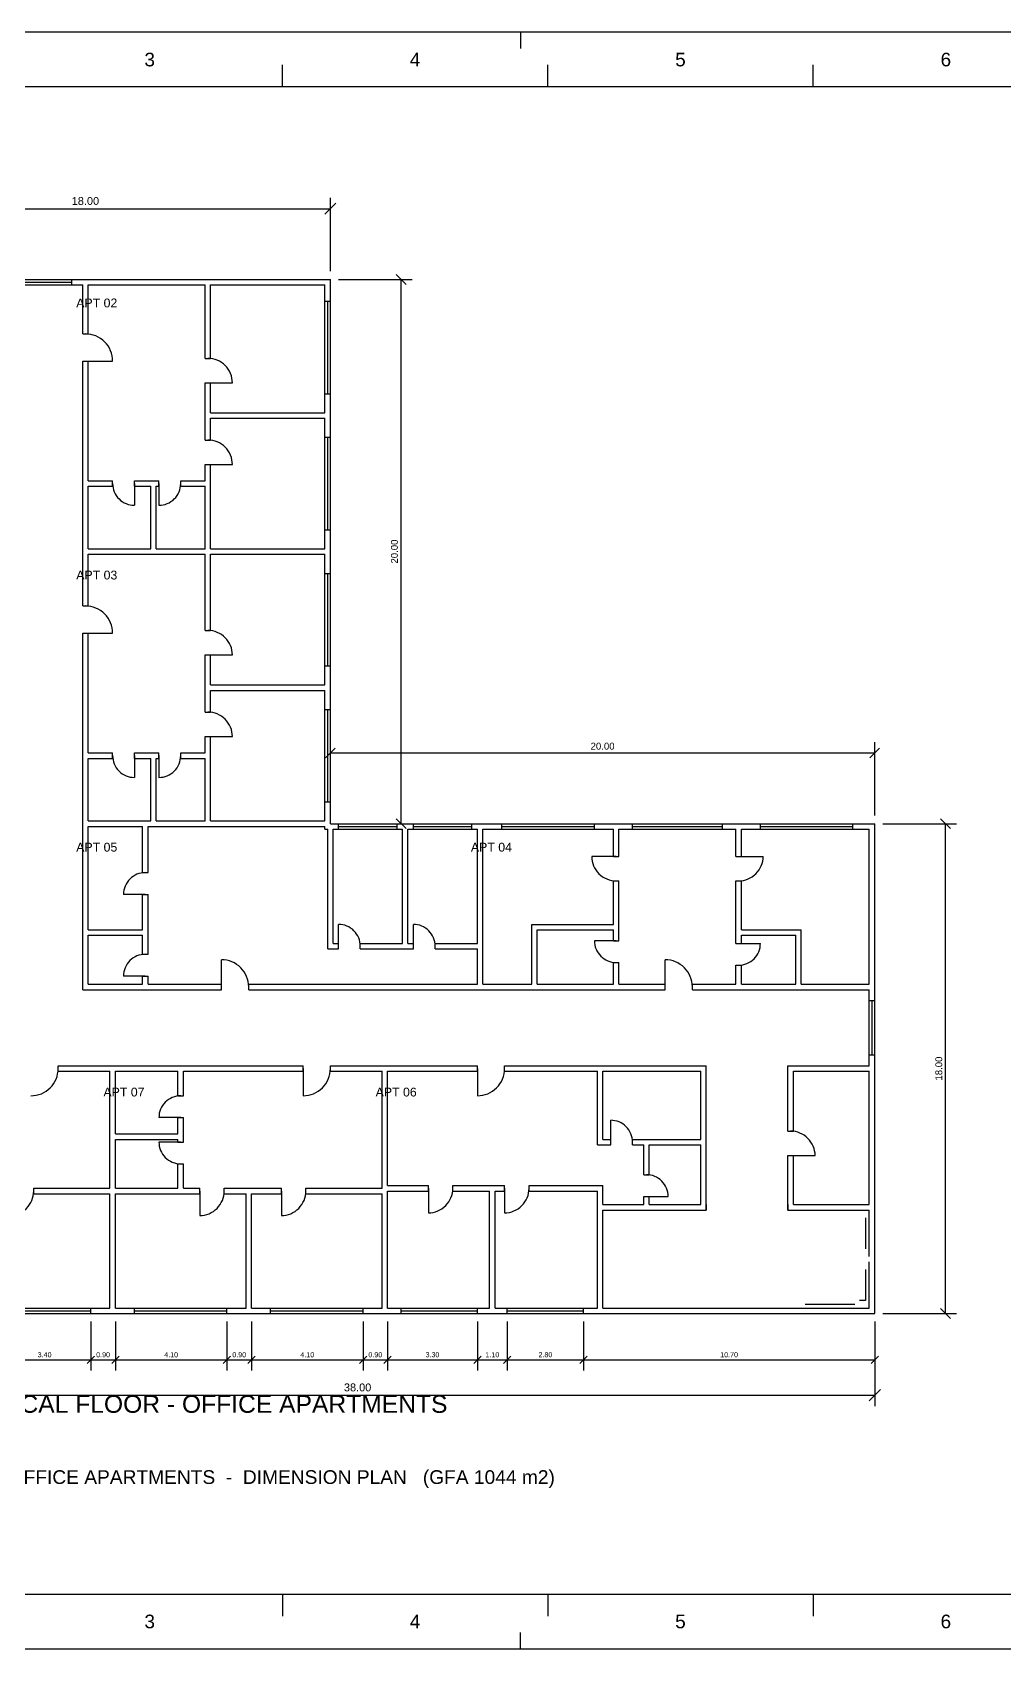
# Model space of a CAD drawing. Header units: metres. Extents: x 0 to 3661, y -5 to 371.
# Drawn here: x 2884.1 to 2919.8, y 0 to 59.4 of the extents above; entities that cross this region are included whole.
import ezdxf
from ezdxf.enums import TextEntityAlignment as Align

# ---------------------------------------------------------------- set-up
doc = ezdxf.new("R2010")
doc.units = ezdxf.units.M
doc.header["$MEASUREMENT"] = 0
doc.layers.get('0').update_dxf_attribs({"color": 8})
for name, color, linetype in [('A-DIM', 1, 'Continuous'), ('A-DOOR', 4, 'Continuous'), ('A-TEXT', 7, 'Continuous'), ('A-UNIT-TAG', 7, 'Continuous'), ('A-WALL', 7, 'Continuous'), ('A-WINDOW', 4, 'Continuous'), ('A3_FRAME', 7, 'Continuous'), ('A3_SHEET', 7, 'Continuous'), ('STAIR', 8, 'Continuous'), ('TB_LABELS', 7, 'Continuous'), ('TB_LINES_THIN', 7, 'Continuous'), ('TITLE', 1, 'Continuous')]:
    doc.layers.add(name, color=color, linetype=linetype)
doc.styles.get("Standard").update_dxf_attribs({"font": 'arial.ttf'})

msp = doc.modelspace()

# ---------------------------------------------------------------- linework, layer by layer
for p, q in [((2908.823, 16.318), (2908.823, 16.118)), ((2911.823, 16.318), (2911.823, 16.118))]:
    msp.add_line(p, q)
at = {"layer": 'A-DIM'}
for p, q in [((2877.014, 52.918), (2895.014, 52.918)), ((2894.808, 52.712), (2895.22, 53.124)), ((2895.014, 50.618), (2895.014, 53.318)), ((2897.794, 50.138), (2897.434, 50.498)), ((2895.314, 50.318), (2898.014, 50.318)), ((2897.614, 30.318), (2897.614, 50.318)), ((2895.014, 30.618), (2895.014, 33.318)), ((2915.014, 30.618), (2915.014, 33.318)), ((2894.834, 32.738), (2895.194, 33.098)), ((2895.014, 32.918), (2915.014, 32.918)), ((2914.834, 32.738), (2915.194, 33.098)), ((2895.314, 30.318), (2898.014, 30.318)), ((2897.794, 30.138), (2897.434, 30.498)), ((2915.314, 30.318), (2918.014, 30.318)), ((2917.794, 30.138), (2917.434, 30.498)), ((2917.614, 12.318), (2917.614, 30.318)), ((2917.794, 12.138), (2917.434, 12.498)), ((2886.214, 12.018), (2886.214, 10.218)), ((2886.214, 12.018), (2886.214, 10.218)), ((2887.114, 12.018), (2887.114, 10.218)), ((2887.114, 12.018), (2887.114, 10.218)), ((2891.214, 12.018), (2891.214, 10.218)), ((2891.214, 12.018), (2891.214, 10.218)), ((2892.114, 12.018), (2892.114, 10.218)), ((2892.114, 12.018), (2892.114, 10.218)), ((2896.214, 12.018), (2896.214, 10.218)), ((2896.214, 12.018), (2896.214, 10.218)), ((2897.114, 12.018), (2897.114, 10.218)), ((2897.114, 12.018), (2897.114, 10.218)), ((2900.414, 12.018), (2900.414, 10.218)), ((2900.414, 12.018), (2900.414, 10.218)), ((2901.514, 12.018), (2901.514, 10.218)), ((2901.514, 12.018), (2901.514, 10.218)), ((2904.314, 12.018), (2904.314, 10.218)), ((2904.314, 12.018), (2904.314, 10.218)), ((2915.014, 12.018), (2915.014, 8.918)), ((2915.014, 12.018), (2915.014, 10.218)), ((2915.314, 12.318), (2918.014, 12.318)), ((2886.08, 10.484), (2886.348, 10.752)), ((2886.08, 10.484), (2886.348, 10.752)), ((2886.98, 10.484), (2887.248, 10.752)), ((2886.98, 10.484), (2887.248, 10.752)), ((2891.08, 10.484), (2891.348, 10.752)), ((2891.08, 10.484), (2891.348, 10.752)), ((2891.98, 10.484), (2892.248, 10.752)), ((2891.98, 10.484), (2892.248, 10.752)), ((2896.08, 10.484), (2896.348, 10.752)), ((2896.08, 10.484), (2896.348, 10.752)), ((2896.98, 10.484), (2897.248, 10.752)), ((2896.98, 10.484), (2897.248, 10.752)), ((2900.28, 10.484), (2900.548, 10.752)), ((2900.28, 10.484), (2900.548, 10.752)), ((2901.38, 10.484), (2901.648, 10.752)), ((2901.38, 10.484), (2901.648, 10.752)), ((2904.18, 10.484), (2904.448, 10.752)), ((2904.18, 10.484), (2904.448, 10.752)), ((2914.88, 10.484), (2915.148, 10.752)), ((2882.814, 10.618), (2886.214, 10.618)), ((2886.214, 10.618), (2887.114, 10.618)), ((2887.114, 10.618), (2891.214, 10.618)), ((2891.214, 10.618), (2892.114, 10.618)), ((2892.114, 10.618), (2896.214, 10.618)), ((2896.214, 10.618), (2897.114, 10.618)), ((2897.114, 10.618), (2900.414, 10.618)), ((2900.414, 10.618), (2901.514, 10.618)), ((2901.514, 10.618), (2904.314, 10.618)), ((2904.314, 10.618), (2915.014, 10.618)), ((2914.808, 9.112), (2915.22, 9.524)), ((2877.014, 9.318), (2915.014, 9.318))]:
    msp.add_line(p, q, dxfattribs=at)
at = {"layer": 'A-DOOR'}
for p, q in [((2886.014, 47.318), (2887.014, 47.318)), ((2890.514, 46.518), (2891.414, 46.518)), ((2890.514, 43.518), (2891.414, 43.518)), ((2887.814, 42.818), (2887.814, 42.018)), ((2888.714, 42.818), (2888.714, 42.018)), ((2886.014, 37.318), (2887.014, 37.318)), ((2890.514, 36.518), (2891.414, 36.518)), ((2890.514, 33.518), (2891.414, 33.518)), ((2887.814, 32.818), (2887.814, 32.018)), ((2888.714, 32.818), (2888.714, 32.018)), ((2905.514, 29.118), (2904.614, 29.118)), ((2910.014, 29.118), (2910.914, 29.118)), ((2888.214, 27.718), (2887.414, 27.718)), ((2895.314, 25.818), (2895.314, 26.618)), ((2898.064, 25.818), (2898.064, 26.618)), ((2905.514, 26.018), (2904.714, 26.018)), ((2910.014, 25.918), (2910.814, 25.918)), ((2891.014, 24.318), (2891.014, 25.318)), ((2907.314, 24.318), (2907.314, 25.318)), ((2888.214, 24.718), (2887.414, 24.718)), ((2894.014, 21.318), (2894.014, 20.318)), ((2900.414, 21.318), (2900.414, 20.318)), ((2889.514, 19.518), (2888.714, 19.518)), ((2905.314, 18.618), (2905.314, 19.418)), ((2889.514, 18.618), (2888.714, 18.618)), ((2911.923, 18.118), (2912.823, 18.118)), ((2890.214, 16.818), (2890.214, 15.918)), ((2893.214, 16.818), (2893.214, 15.918)), ((2898.614, 16.918), (2898.614, 16.018)), ((2901.414, 16.918), (2901.414, 16.018)), ((2906.624, 16.618), (2907.424, 16.618))]:
    msp.add_line(p, q, dxfattribs=at)
for points in [[(2887.014, 47.318), (2887.009, 47.416), (2886.994, 47.513), (2886.971, 47.608), (2886.938, 47.7), (2886.896, 47.789), (2886.845, 47.873), (2886.787, 47.952), (2886.721, 48.025), (2886.648, 48.091), (2886.569, 48.149), (2886.485, 48.2), (2886.396, 48.242), (2886.304, 48.275), (2886.209, 48.299), (2886.112, 48.313), (2886.014, 48.318)], [(2891.414, 46.518), (2891.409, 46.606), (2891.396, 46.693), (2891.375, 46.779), (2891.345, 46.862), (2891.307, 46.942), (2891.262, 47.018), (2891.209, 47.089), (2891.15, 47.154), (2891.085, 47.214), (2891.014, 47.266), (2890.938, 47.312), (2890.858, 47.349), (2890.775, 47.379), (2890.689, 47.401), (2890.602, 47.413), (2890.514, 47.418)], [(2891.414, 43.518), (2891.409, 43.606), (2891.396, 43.693), (2891.375, 43.779), (2891.345, 43.862), (2891.307, 43.942), (2891.262, 44.018), (2891.209, 44.089), (2891.15, 44.154), (2891.085, 44.214), (2891.014, 44.266), (2890.938, 44.312), (2890.858, 44.349), (2890.775, 44.379), (2890.689, 44.401), (2890.602, 44.413), (2890.514, 44.418)], [(2887.014, 42.818), (2887.017, 42.739), (2887.029, 42.662), (2887.048, 42.586), (2887.075, 42.512), (2887.108, 42.441), (2887.148, 42.373), (2887.195, 42.31), (2887.248, 42.252), (2887.306, 42.199), (2887.369, 42.153), (2887.436, 42.112), (2887.508, 42.079), (2887.581, 42.052), (2887.658, 42.033), (2887.735, 42.022), (2887.814, 42.018)], [(2888.714, 42.018), (2888.792, 42.022), (2888.87, 42.033), (2888.946, 42.052), (2889.02, 42.079), (2889.091, 42.112), (2889.158, 42.153), (2889.221, 42.199), (2889.279, 42.252), (2889.332, 42.31), (2889.379, 42.373), (2889.419, 42.441), (2889.453, 42.512), (2889.479, 42.586), (2889.498, 42.662), (2889.51, 42.739), (2889.514, 42.818)], [(2887.014, 37.318), (2887.009, 37.416), (2886.994, 37.513), (2886.971, 37.608), (2886.938, 37.7), (2886.896, 37.789), (2886.845, 37.873), (2886.787, 37.952), (2886.721, 38.025), (2886.648, 38.091), (2886.569, 38.149), (2886.485, 38.2), (2886.396, 38.242), (2886.304, 38.275), (2886.209, 38.299), (2886.112, 38.313), (2886.014, 38.318)], [(2891.414, 36.518), (2891.409, 36.606), (2891.396, 36.693), (2891.375, 36.779), (2891.345, 36.862), (2891.307, 36.942), (2891.262, 37.018), (2891.209, 37.089), (2891.15, 37.154), (2891.085, 37.214), (2891.014, 37.266), (2890.938, 37.312), (2890.858, 37.349), (2890.775, 37.379), (2890.689, 37.401), (2890.602, 37.413), (2890.514, 37.418)], [(2891.414, 33.518), (2891.409, 33.606), (2891.396, 33.693), (2891.375, 33.779), (2891.345, 33.862), (2891.307, 33.942), (2891.262, 34.018), (2891.209, 34.089), (2891.15, 34.154), (2891.085, 34.214), (2891.014, 34.266), (2890.938, 34.312), (2890.858, 34.349), (2890.775, 34.379), (2890.689, 34.401), (2890.602, 34.413), (2890.514, 34.418)], [(2887.014, 32.818), (2887.017, 32.739), (2887.029, 32.662), (2887.048, 32.586), (2887.075, 32.512), (2887.108, 32.441), (2887.148, 32.373), (2887.195, 32.31), (2887.248, 32.252), (2887.306, 32.199), (2887.369, 32.153), (2887.436, 32.112), (2887.508, 32.079), (2887.581, 32.052), (2887.658, 32.033), (2887.735, 32.022), (2887.814, 32.018)], [(2888.714, 32.018), (2888.792, 32.022), (2888.87, 32.033), (2888.946, 32.052), (2889.02, 32.079), (2889.091, 32.112), (2889.158, 32.153), (2889.221, 32.199), (2889.279, 32.252), (2889.332, 32.31), (2889.379, 32.373), (2889.419, 32.441), (2889.453, 32.512), (2889.479, 32.586), (2889.498, 32.662), (2889.51, 32.739), (2889.514, 32.818)], [(2904.614, 29.118), (2904.618, 29.03), (2904.631, 28.942), (2904.652, 28.857), (2904.682, 28.773), (2904.72, 28.694), (2904.765, 28.618), (2904.818, 28.547), (2904.877, 28.481), (2904.943, 28.422), (2905.014, 28.369), (2905.089, 28.324), (2905.169, 28.286), (2905.252, 28.256), (2905.338, 28.235), (2905.425, 28.222), (2905.514, 28.218)], [(2910.014, 28.218), (2910.102, 28.222), (2910.189, 28.235), (2910.275, 28.256), (2910.358, 28.286), (2910.438, 28.324), (2910.514, 28.369), (2910.585, 28.422), (2910.65, 28.481), (2910.709, 28.547), (2910.762, 28.618), (2910.807, 28.694), (2910.845, 28.773), (2910.875, 28.857), (2910.896, 28.942), (2910.909, 29.03), (2910.914, 29.118)], [(2888.214, 28.518), (2888.135, 28.514), (2888.058, 28.502), (2887.981, 28.483), (2887.907, 28.457), (2887.836, 28.423), (2887.769, 28.383), (2887.706, 28.336), (2887.648, 28.284), (2887.595, 28.225), (2887.548, 28.162), (2887.508, 28.095), (2887.474, 28.024), (2887.448, 27.95), (2887.429, 27.874), (2887.418, 27.796), (2887.414, 27.718)], [(2896.114, 25.818), (2896.11, 25.896), (2896.098, 25.974), (2896.079, 26.05), (2896.053, 26.124), (2896.019, 26.195), (2895.979, 26.262), (2895.932, 26.325), (2895.879, 26.384), (2895.821, 26.436), (2895.758, 26.483), (2895.691, 26.523), (2895.62, 26.557), (2895.546, 26.583), (2895.47, 26.602), (2895.392, 26.614), (2895.314, 26.618)], [(2898.864, 25.818), (2898.86, 25.896), (2898.848, 25.974), (2898.829, 26.05), (2898.803, 26.124), (2898.769, 26.195), (2898.729, 26.262), (2898.682, 26.325), (2898.629, 26.384), (2898.571, 26.436), (2898.508, 26.483), (2898.441, 26.523), (2898.37, 26.557), (2898.296, 26.583), (2898.22, 26.602), (2898.142, 26.614), (2898.064, 26.618)], [(2904.714, 26.018), (2904.718, 25.939), (2904.729, 25.862), (2904.748, 25.785), (2904.774, 25.712), (2904.808, 25.641), (2904.849, 25.573), (2904.895, 25.51), (2904.948, 25.452), (2905.006, 25.399), (2905.069, 25.353), (2905.137, 25.312), (2905.207, 25.279), (2905.281, 25.252), (2905.358, 25.233), (2905.435, 25.222), (2905.514, 25.218)], [(2910.014, 25.118), (2910.092, 25.122), (2910.17, 25.133), (2910.246, 25.152), (2910.32, 25.179), (2910.391, 25.212), (2910.458, 25.253), (2910.521, 25.299), (2910.579, 25.352), (2910.632, 25.41), (2910.679, 25.473), (2910.719, 25.541), (2910.753, 25.612), (2910.779, 25.686), (2910.798, 25.762), (2910.81, 25.839), (2910.814, 25.918)], [(2888.214, 25.518), (2888.135, 25.514), (2888.058, 25.502), (2887.981, 25.483), (2887.907, 25.457), (2887.836, 25.423), (2887.769, 25.383), (2887.706, 25.336), (2887.648, 25.284), (2887.595, 25.225), (2887.548, 25.162), (2887.508, 25.095), (2887.474, 25.024), (2887.448, 24.95), (2887.429, 24.874), (2887.418, 24.796), (2887.414, 24.718)], [(2892.014, 24.318), (2892.009, 24.416), (2891.994, 24.513), (2891.971, 24.608), (2891.938, 24.701), (2891.896, 24.789), (2891.845, 24.873), (2891.787, 24.952), (2891.721, 25.025), (2891.648, 25.091), (2891.569, 25.149), (2891.485, 25.2), (2891.396, 25.242), (2891.304, 25.275), (2891.209, 25.299), (2891.112, 25.313), (2891.014, 25.318)], [(2908.314, 24.318), (2908.309, 24.416), (2908.294, 24.513), (2908.271, 24.608), (2908.238, 24.701), (2908.195, 24.789), (2908.145, 24.873), (2908.087, 24.952), (2908.021, 25.025), (2907.948, 25.091), (2907.869, 25.149), (2907.785, 25.2), (2907.696, 25.242), (2907.604, 25.275), (2907.509, 25.299), (2907.412, 25.313), (2907.314, 25.318)], [(2884.014, 20.318), (2884.112, 20.323), (2884.209, 20.337), (2884.304, 20.361), (2884.396, 20.394), (2884.485, 20.436), (2884.569, 20.486), (2884.648, 20.545), (2884.721, 20.611), (2884.787, 20.683), (2884.845, 20.762), (2884.896, 20.846), (2884.938, 20.935), (2884.971, 21.027), (2884.994, 21.123), (2885.009, 21.22), (2885.014, 21.318)], [(2894.014, 20.318), (2894.112, 20.323), (2894.209, 20.337), (2894.304, 20.361), (2894.396, 20.394), (2894.485, 20.436), (2894.569, 20.486), (2894.648, 20.545), (2894.721, 20.611), (2894.787, 20.683), (2894.845, 20.762), (2894.896, 20.846), (2894.938, 20.935), (2894.971, 21.027), (2894.994, 21.123), (2895.009, 21.22), (2895.014, 21.318)], [(2900.414, 20.318), (2900.512, 20.323), (2900.609, 20.337), (2900.704, 20.361), (2900.796, 20.394), (2900.885, 20.436), (2900.969, 20.486), (2901.048, 20.545), (2901.121, 20.611), (2901.187, 20.683), (2901.245, 20.762), (2901.296, 20.846), (2901.338, 20.935), (2901.371, 21.027), (2901.394, 21.123), (2901.409, 21.22), (2901.414, 21.318)], [(2889.514, 20.318), (2889.435, 20.314), (2889.358, 20.302), (2889.281, 20.283), (2889.207, 20.257), (2889.137, 20.223), (2889.069, 20.183), (2889.006, 20.136), (2888.948, 20.084), (2888.895, 20.025), (2888.849, 19.962), (2888.808, 19.895), (2888.774, 19.824), (2888.748, 19.75), (2888.729, 19.674), (2888.718, 19.596), (2888.714, 19.518)], [(2906.114, 18.618), (2906.11, 18.696), (2906.098, 18.774), (2906.079, 18.85), (2906.053, 18.924), (2906.019, 18.995), (2905.979, 19.062), (2905.932, 19.125), (2905.879, 19.183), (2905.821, 19.236), (2905.758, 19.283), (2905.691, 19.323), (2905.62, 19.357), (2905.546, 19.383), (2905.47, 19.402), (2905.392, 19.414), (2905.314, 19.418)], [(2912.823, 18.118), (2912.819, 18.206), (2912.806, 18.293), (2912.784, 18.379), (2912.755, 18.462), (2912.717, 18.542), (2912.671, 18.618), (2912.619, 18.689), (2912.559, 18.754), (2912.494, 18.814), (2912.423, 18.866), (2912.347, 18.912), (2912.267, 18.949), (2912.184, 18.979), (2912.099, 19), (2912.011, 19.013), (2911.923, 19.018)], [(2888.714, 18.618), (2888.718, 18.539), (2888.729, 18.462), (2888.748, 18.386), (2888.774, 18.312), (2888.808, 18.241), (2888.849, 18.173), (2888.895, 18.11), (2888.948, 18.052), (2889.006, 17.999), (2889.069, 17.953), (2889.137, 17.912), (2889.207, 17.879), (2889.281, 17.852), (2889.358, 17.833), (2889.435, 17.822), (2889.514, 17.818)], [(2907.424, 16.618), (2907.42, 16.696), (2907.408, 16.774), (2907.389, 16.85), (2907.363, 16.924), (2907.329, 16.995), (2907.289, 17.062), (2907.242, 17.125), (2907.189, 17.183), (2907.131, 17.236), (2907.068, 17.283), (2907.001, 17.323), (2906.93, 17.357), (2906.856, 17.383), (2906.78, 17.402), (2906.702, 17.414), (2906.624, 17.418)], [(2883.214, 15.918), (2883.302, 15.922), (2883.389, 15.935), (2883.475, 15.957), (2883.558, 15.986), (2883.638, 16.024), (2883.714, 16.069), (2883.785, 16.122), (2883.85, 16.181), (2883.909, 16.247), (2883.962, 16.318), (2884.007, 16.393), (2884.045, 16.473), (2884.075, 16.556), (2884.096, 16.642), (2884.109, 16.73), (2884.114, 16.818)], [(2890.214, 15.918), (2890.302, 15.922), (2890.389, 15.935), (2890.475, 15.957), (2890.558, 15.986), (2890.638, 16.024), (2890.714, 16.069), (2890.785, 16.122), (2890.85, 16.181), (2890.909, 16.247), (2890.962, 16.318), (2891.007, 16.393), (2891.045, 16.473), (2891.075, 16.556), (2891.096, 16.642), (2891.109, 16.73), (2891.114, 16.818)], [(2893.214, 15.918), (2893.302, 15.922), (2893.389, 15.935), (2893.475, 15.957), (2893.558, 15.986), (2893.638, 16.024), (2893.714, 16.069), (2893.785, 16.122), (2893.85, 16.181), (2893.909, 16.247), (2893.962, 16.318), (2894.007, 16.393), (2894.045, 16.473), (2894.075, 16.556), (2894.096, 16.642), (2894.109, 16.73), (2894.114, 16.818)], [(2898.614, 16.018), (2898.702, 16.022), (2898.789, 16.035), (2898.875, 16.056), (2898.958, 16.086), (2899.038, 16.124), (2899.114, 16.169), (2899.185, 16.222), (2899.25, 16.281), (2899.309, 16.347), (2899.362, 16.418), (2899.407, 16.494), (2899.445, 16.573), (2899.475, 16.657), (2899.496, 16.742), (2899.509, 16.83), (2899.514, 16.918)], [(2901.414, 16.018), (2901.502, 16.022), (2901.589, 16.035), (2901.675, 16.056), (2901.758, 16.086), (2901.838, 16.124), (2901.914, 16.169), (2901.985, 16.222), (2902.05, 16.281), (2902.109, 16.347), (2902.162, 16.418), (2902.207, 16.494), (2902.245, 16.573), (2902.275, 16.657), (2902.296, 16.742), (2902.309, 16.83), (2902.314, 16.918)]]:
    msp.add_lwpolyline(points, dxfattribs=at)
at = {"layer": 'A-WALL'}
for p, q in [((2885.514, 50.318), (2895.014, 50.318)), ((2885.514, 50.118), (2885.514, 50.318)), ((2885.514, 50.118), (2885.914, 50.118)), ((2885.914, 48.318), (2885.914, 50.118)), ((2886.114, 50.118), (2890.414, 50.118)), ((2886.114, 48.318), (2886.114, 50.118)), ((2890.414, 47.418), (2890.414, 50.118)), ((2890.614, 50.118), (2894.814, 50.118)), ((2890.614, 47.418), (2890.614, 50.118)), ((2894.814, 49.518), (2894.814, 50.118)), ((2895.014, 49.518), (2895.014, 50.318)), ((2894.814, 49.518), (2895.014, 49.518)), ((2885.914, 48.318), (2886.114, 48.318)), ((2885.914, 47.318), (2886.114, 47.318)), ((2885.914, 38.318), (2885.914, 47.318)), ((2886.114, 42.918), (2886.114, 47.318)), ((2890.414, 47.418), (2890.614, 47.418)), ((2890.414, 46.518), (2890.614, 46.518)), ((2890.414, 44.418), (2890.414, 46.518)), ((2890.614, 45.418), (2890.614, 46.518)), ((2894.814, 46.118), (2895.014, 46.118)), ((2894.814, 45.418), (2894.814, 46.118)), ((2895.014, 44.518), (2895.014, 46.118)), ((2890.614, 45.418), (2894.814, 45.418)), ((2890.614, 45.218), (2894.814, 45.218)), ((2890.614, 44.418), (2890.614, 45.218)), ((2894.814, 44.518), (2894.814, 45.218)), ((2890.414, 44.418), (2890.614, 44.418)), ((2894.814, 44.518), (2895.014, 44.518)), ((2890.414, 43.518), (2890.614, 43.518)), ((2890.414, 42.918), (2890.414, 43.518)), ((2890.614, 40.418), (2890.614, 43.518)), ((2886.114, 42.918), (2887.014, 42.918)), ((2887.014, 42.718), (2887.014, 42.918)), ((2887.814, 42.918), (2888.714, 42.918)), ((2887.814, 42.718), (2887.814, 42.918)), ((2888.714, 42.718), (2888.714, 42.918)), ((2889.514, 42.918), (2890.414, 42.918)), ((2889.514, 42.718), (2889.514, 42.918)), ((2886.114, 42.718), (2887.014, 42.718)), ((2886.114, 40.418), (2886.114, 42.718)), ((2887.814, 42.718), (2888.414, 42.718)), ((2888.414, 40.418), (2888.414, 42.718)), ((2888.614, 42.718), (2888.714, 42.718)), ((2888.614, 40.418), (2888.614, 42.718)), ((2889.514, 42.718), (2890.414, 42.718)), ((2890.414, 40.418), (2890.414, 42.718)), ((2894.814, 41.118), (2895.014, 41.118)), ((2894.814, 40.418), (2894.814, 41.118)), ((2895.014, 39.518), (2895.014, 41.118)), ((2886.114, 40.418), (2888.414, 40.418)), ((2888.614, 40.418), (2890.414, 40.418)), ((2890.614, 40.418), (2894.814, 40.418)), ((2886.114, 40.218), (2890.414, 40.218)), ((2886.114, 38.318), (2886.114, 40.218)), ((2890.414, 37.418), (2890.414, 40.218)), ((2890.614, 40.218), (2894.814, 40.218)), ((2890.614, 37.418), (2890.614, 40.218)), ((2894.814, 39.518), (2894.814, 40.218)), ((2894.814, 39.518), (2895.014, 39.518)), ((2885.914, 38.318), (2886.114, 38.318)), ((2885.914, 37.318), (2886.114, 37.318)), ((2885.914, 24.218), (2885.914, 37.318)), ((2886.114, 32.918), (2886.114, 37.318)), ((2890.414, 37.418), (2890.614, 37.418)), ((2890.414, 36.518), (2890.614, 36.518)), ((2890.414, 34.418), (2890.414, 36.518)), ((2890.614, 35.418), (2890.614, 36.518)), ((2894.814, 36.118), (2895.014, 36.118)), ((2894.814, 35.418), (2894.814, 36.118)), ((2895.014, 34.518), (2895.014, 36.118)), ((2890.614, 35.418), (2894.814, 35.418)), ((2890.614, 35.218), (2894.814, 35.218)), ((2890.614, 34.418), (2890.614, 35.218)), ((2894.814, 34.518), (2894.814, 35.218)), ((2894.814, 34.518), (2895.014, 34.518)), ((2890.414, 34.418), (2890.614, 34.418)), ((2890.414, 33.518), (2890.614, 33.518)), ((2890.414, 32.918), (2890.414, 33.518)), ((2890.614, 30.418), (2890.614, 33.518)), ((2886.114, 32.918), (2887.014, 32.918)), ((2886.114, 32.718), (2887.014, 32.718)), ((2886.114, 30.418), (2886.114, 32.718)), ((2887.014, 32.718), (2887.014, 32.918)), ((2887.814, 32.918), (2888.714, 32.918)), ((2887.814, 32.718), (2887.814, 32.918)), ((2887.814, 32.718), (2888.414, 32.718)), ((2888.414, 30.418), (2888.414, 32.718)), ((2888.614, 32.718), (2888.714, 32.718)), ((2888.614, 30.418), (2888.614, 32.718)), ((2888.714, 32.718), (2888.714, 32.918)), ((2889.514, 32.918), (2890.414, 32.918)), ((2889.514, 32.718), (2889.514, 32.918)), ((2889.514, 32.718), (2890.414, 32.718)), ((2890.414, 30.418), (2890.414, 32.718)), ((2894.814, 31.118), (2895.014, 31.118)), ((2894.814, 30.418), (2894.814, 31.118)), ((2895.014, 30.318), (2895.014, 31.118)), ((2886.114, 30.418), (2888.414, 30.418)), ((2888.614, 30.418), (2890.414, 30.418)), ((2890.614, 30.418), (2894.814, 30.418)), ((2895.014, 30.318), (2895.314, 30.318)), ((2895.314, 30.118), (2895.314, 30.318)), ((2897.464, 30.318), (2898.064, 30.318)), ((2897.464, 30.118), (2897.464, 30.318)), ((2898.064, 30.118), (2898.064, 30.318)), ((2900.214, 30.318), (2901.314, 30.318)), ((2900.214, 30.118), (2900.214, 30.318)), ((2901.314, 30.118), (2901.314, 30.318)), ((2904.714, 30.318), (2906.114, 30.318)), ((2904.714, 30.118), (2904.714, 30.318)), ((2906.114, 30.118), (2906.114, 30.318)), ((2909.414, 30.318), (2910.814, 30.318)), ((2909.414, 30.118), (2909.414, 30.318)), ((2910.814, 30.118), (2910.814, 30.318)), ((2914.214, 30.318), (2915.014, 30.318)), ((2914.214, 30.118), (2914.214, 30.318)), ((2915.014, 23.818), (2915.014, 30.318)), ((2886.114, 30.218), (2888.114, 30.218)), ((2886.114, 26.418), (2886.114, 30.218)), ((2888.114, 28.518), (2888.114, 30.218)), ((2888.314, 30.218), (2894.814, 30.218)), ((2888.314, 28.518), (2888.314, 30.218)), ((2894.814, 30.118), (2894.814, 30.218)), ((2894.814, 30.118), (2894.914, 30.118)), ((2894.914, 25.718), (2894.914, 30.118)), ((2895.114, 30.118), (2895.314, 30.118)), ((2895.114, 25.918), (2895.114, 30.118)), ((2897.464, 30.118), (2897.664, 30.118)), ((2897.664, 25.918), (2897.664, 30.118)), ((2897.864, 30.118), (2898.064, 30.118)), ((2897.864, 25.918), (2897.864, 30.118)), ((2900.214, 30.118), (2900.414, 30.118)), ((2900.414, 25.918), (2900.414, 30.118)), ((2900.614, 30.118), (2901.314, 30.118)), ((2900.614, 24.418), (2900.614, 30.118)), ((2904.714, 30.118), (2905.414, 30.118)), ((2905.414, 29.118), (2905.414, 30.118)), ((2905.614, 30.118), (2906.114, 30.118)), ((2905.614, 29.118), (2905.614, 30.118)), ((2909.414, 30.118), (2909.914, 30.118)), ((2909.914, 29.118), (2909.914, 30.118)), ((2910.114, 30.118), (2910.814, 30.118)), ((2910.114, 29.118), (2910.114, 30.118)), ((2914.214, 30.118), (2914.814, 30.118)), ((2914.814, 24.418), (2914.814, 30.118)), ((2905.414, 29.118), (2905.614, 29.118)), ((2909.914, 29.118), (2910.114, 29.118)), ((2888.114, 28.518), (2888.314, 28.518)), ((2905.414, 28.218), (2905.614, 28.218)), ((2905.414, 26.618), (2905.414, 28.218)), ((2905.614, 26.018), (2905.614, 28.218)), ((2909.914, 28.218), (2910.114, 28.218)), ((2909.914, 25.918), (2909.914, 28.218)), ((2910.114, 26.418), (2910.114, 28.218)), ((2888.114, 27.718), (2888.314, 27.718)), ((2888.114, 26.418), (2888.114, 27.718)), ((2888.314, 25.518), (2888.314, 27.718)), ((2886.114, 26.418), (2888.114, 26.418)), ((2886.114, 26.218), (2888.114, 26.218)), ((2886.114, 24.418), (2886.114, 26.218)), ((2888.114, 25.518), (2888.114, 26.218)), ((2902.414, 26.618), (2905.414, 26.618)), ((2902.414, 24.418), (2902.414, 26.618)), ((2902.614, 26.418), (2905.414, 26.418)), ((2902.614, 24.418), (2902.614, 26.418)), ((2905.414, 26.018), (2905.414, 26.418)), ((2910.114, 26.418), (2912.314, 26.418)), ((2910.114, 26.218), (2912.114, 26.218)), ((2910.114, 25.918), (2910.114, 26.218)), ((2912.114, 24.418), (2912.114, 26.218)), ((2912.314, 24.418), (2912.314, 26.418)), ((2894.914, 25.718), (2895.314, 25.718)), ((2895.114, 25.918), (2895.314, 25.918)), ((2895.314, 25.718), (2895.314, 25.918)), ((2896.114, 25.918), (2897.664, 25.918)), ((2896.114, 25.718), (2896.114, 25.918)), ((2896.114, 25.718), (2898.064, 25.718)), ((2897.864, 25.918), (2898.064, 25.918)), ((2898.064, 25.718), (2898.064, 25.918)), ((2898.864, 25.918), (2900.414, 25.918)), ((2898.864, 25.718), (2898.864, 25.918)), ((2898.864, 25.718), (2900.414, 25.718)), ((2900.414, 24.418), (2900.414, 25.718)), ((2905.414, 26.018), (2905.614, 26.018)), ((2909.914, 25.918), (2910.114, 25.918)), ((2888.114, 25.518), (2888.314, 25.518)), ((2905.414, 25.218), (2905.614, 25.218)), ((2905.414, 24.418), (2905.414, 25.218)), ((2905.614, 24.418), (2905.614, 25.218)), ((2909.914, 25.118), (2910.114, 25.118)), ((2909.914, 24.418), (2909.914, 25.118)), ((2910.114, 24.418), (2910.114, 25.118)), ((2886.114, 24.418), (2888.114, 24.418)), ((2888.114, 24.718), (2888.314, 24.718)), ((2888.114, 24.418), (2888.114, 24.718)), ((2888.314, 24.418), (2888.314, 24.718)), ((2888.314, 24.418), (2891.014, 24.418)), ((2891.014, 24.218), (2891.014, 24.418)), ((2892.014, 24.418), (2900.414, 24.418)), ((2892.014, 24.218), (2892.014, 24.418)), ((2900.614, 24.418), (2902.414, 24.418)), ((2902.614, 24.418), (2905.414, 24.418)), ((2905.614, 24.418), (2907.314, 24.418)), ((2907.314, 24.218), (2907.314, 24.418)), ((2908.314, 24.418), (2909.914, 24.418)), ((2908.314, 24.218), (2908.314, 24.418)), ((2910.114, 24.418), (2912.114, 24.418)), ((2912.314, 24.418), (2914.814, 24.418)), ((2885.914, 24.218), (2891.014, 24.218)), ((2892.014, 24.218), (2907.314, 24.218)), ((2908.314, 24.218), (2914.814, 24.218)), ((2914.814, 23.818), (2914.814, 24.218)), ((2914.814, 23.818), (2915.014, 23.818)), ((2885.014, 21.418), (2894.014, 21.418)), ((2885.014, 21.218), (2885.014, 21.418)), ((2894.014, 21.218), (2894.014, 21.418)), ((2895.014, 21.418), (2900.414, 21.418)), ((2895.014, 21.218), (2895.014, 21.418)), ((2900.414, 21.218), (2900.414, 21.418)), ((2901.414, 21.418), (2908.824, 21.418)), ((2901.414, 21.218), (2901.414, 21.418)), ((2908.824, 16.118), (2908.824, 21.418)), ((2911.824, 21.418), (2914.814, 21.418)), ((2911.824, 19.018), (2911.824, 21.418)), ((2914.814, 21.818), (2915.014, 21.818)), ((2914.814, 21.418), (2914.814, 21.818)), ((2915.014, 12.318), (2915.014, 21.818)), ((2885.014, 21.218), (2886.914, 21.218)), ((2886.914, 16.918), (2886.914, 21.218)), ((2887.114, 21.218), (2889.414, 21.218)), ((2887.114, 18.918), (2887.114, 21.218)), ((2889.414, 20.318), (2889.414, 21.218)), ((2889.614, 21.218), (2894.014, 21.218)), ((2889.614, 20.318), (2889.614, 21.218)), ((2895.014, 21.218), (2896.914, 21.218)), ((2896.914, 16.918), (2896.914, 21.218)), ((2897.114, 21.218), (2900.414, 21.218)), ((2897.114, 17.018), (2897.114, 21.218)), ((2901.414, 21.218), (2904.824, 21.218)), ((2904.824, 18.518), (2904.824, 21.218)), ((2905.024, 21.218), (2908.624, 21.218)), ((2905.024, 18.718), (2905.024, 21.218)), ((2908.624, 18.718), (2908.624, 21.218)), ((2912.024, 21.218), (2914.814, 21.218)), ((2912.024, 19.018), (2912.024, 21.218)), ((2914.814, 16.318), (2914.814, 21.218)), ((2889.414, 20.318), (2889.614, 20.318)), ((2889.414, 19.518), (2889.614, 19.518)), ((2889.414, 18.918), (2889.414, 19.518)), ((2889.614, 18.618), (2889.614, 19.518)), ((2911.824, 19.018), (2912.024, 19.018)), ((2887.114, 18.918), (2889.414, 18.918)), ((2887.114, 18.718), (2889.414, 18.718)), ((2887.114, 16.918), (2887.114, 18.718)), ((2889.414, 18.618), (2889.414, 18.718)), ((2889.414, 18.618), (2889.614, 18.618)), ((2904.824, 18.518), (2905.314, 18.518)), ((2905.024, 18.718), (2905.314, 18.718)), ((2905.314, 18.518), (2905.314, 18.718)), ((2906.114, 18.718), (2908.624, 18.718)), ((2906.114, 18.518), (2906.114, 18.718)), ((2906.114, 18.518), (2906.524, 18.518)), ((2906.524, 17.418), (2906.524, 18.518)), ((2906.724, 18.518), (2908.624, 18.518)), ((2906.724, 17.418), (2906.724, 18.518)), ((2908.624, 16.318), (2908.624, 18.518)), ((2911.824, 18.118), (2912.024, 18.118)), ((2911.824, 16.118), (2911.824, 18.118)), ((2912.024, 16.318), (2912.024, 18.118)), ((2889.414, 17.818), (2889.614, 17.818)), ((2889.414, 16.918), (2889.414, 17.818)), ((2889.614, 16.918), (2889.614, 17.818)), ((2906.524, 17.418), (2906.724, 17.418)), ((2884.114, 16.918), (2886.914, 16.918)), ((2884.114, 16.718), (2884.114, 16.918)), ((2884.114, 16.718), (2886.914, 16.718)), ((2886.914, 12.518), (2886.914, 16.718)), ((2887.114, 16.918), (2889.414, 16.918)), ((2887.114, 16.718), (2890.214, 16.718)), ((2887.114, 12.518), (2887.114, 16.718)), ((2889.614, 16.918), (2890.214, 16.918)), ((2890.214, 16.718), (2890.214, 16.918)), ((2891.114, 16.918), (2893.214, 16.918)), ((2891.114, 16.718), (2891.114, 16.918)), ((2891.114, 16.718), (2891.914, 16.718)), ((2891.914, 12.518), (2891.914, 16.718)), ((2892.114, 16.718), (2893.214, 16.718)), ((2892.114, 12.518), (2892.114, 16.718)), ((2893.214, 16.718), (2893.214, 16.918)), ((2894.114, 16.918), (2896.914, 16.918)), ((2894.114, 16.718), (2894.114, 16.918)), ((2894.114, 16.718), (2896.914, 16.718)), ((2896.914, 12.518), (2896.914, 16.718)), ((2897.114, 17.018), (2898.614, 17.018)), ((2897.114, 16.818), (2898.614, 16.818)), ((2897.114, 12.518), (2897.114, 16.818)), ((2898.614, 16.818), (2898.614, 17.018)), ((2899.514, 17.018), (2901.414, 17.018)), ((2899.514, 16.818), (2899.514, 17.018)), ((2899.514, 16.818), (2900.864, 16.818)), ((2900.864, 12.518), (2900.864, 16.818)), ((2901.064, 16.818), (2901.414, 16.818)), ((2901.064, 12.518), (2901.064, 16.818)), ((2901.414, 16.818), (2901.414, 17.018)), ((2902.314, 17.018), (2905.024, 17.018)), ((2902.314, 16.818), (2902.314, 17.018)), ((2902.314, 16.818), (2904.824, 16.818)), ((2904.824, 12.518), (2904.824, 16.818)), ((2905.024, 16.318), (2905.024, 17.018)), ((2905.024, 16.318), (2906.524, 16.318)), ((2905.024, 16.118), (2908.824, 16.118)), ((2905.024, 12.518), (2905.024, 16.118)), ((2906.524, 16.618), (2906.724, 16.618)), ((2906.524, 16.318), (2906.524, 16.618)), ((2906.724, 16.318), (2906.724, 16.618)), ((2906.724, 16.318), (2908.624, 16.318)), ((2911.824, 16.118), (2914.814, 16.118)), ((2912.024, 16.318), (2914.814, 16.318)), ((2914.814, 14.418), (2914.814, 16.118)), ((2914.814, 12.518), (2914.814, 14.218)), ((2886.214, 12.518), (2886.914, 12.518)), ((2886.214, 12.318), (2886.214, 12.518)), ((2887.114, 12.518), (2887.814, 12.518)), ((2887.814, 12.318), (2887.814, 12.518)), ((2891.214, 12.518), (2891.914, 12.518)), ((2891.214, 12.318), (2891.214, 12.518)), ((2892.114, 12.518), (2892.814, 12.518)), ((2892.814, 12.318), (2892.814, 12.518)), ((2896.214, 12.518), (2896.914, 12.518)), ((2896.214, 12.318), (2896.214, 12.518)), ((2897.114, 12.518), (2897.614, 12.518)), ((2897.614, 12.318), (2897.614, 12.518)), ((2900.414, 12.518), (2900.864, 12.518)), ((2900.414, 12.318), (2900.414, 12.518)), ((2901.064, 12.518), (2901.514, 12.518)), ((2901.514, 12.318), (2901.514, 12.518)), ((2904.314, 12.518), (2904.824, 12.518)), ((2904.314, 12.318), (2904.314, 12.518)), ((2905.024, 12.518), (2914.814, 12.518)), ((2886.214, 12.318), (2887.814, 12.318)), ((2891.214, 12.318), (2892.814, 12.318)), ((2896.214, 12.318), (2897.614, 12.318)), ((2900.414, 12.318), (2901.514, 12.318)), ((2904.314, 12.318), (2915.014, 12.318))]:
    msp.add_line(p, q, dxfattribs=at)
at = {"layer": 'A-WINDOW'}
for p, q in [((2883.514, 50.318), (2885.514, 50.318)), ((2883.514, 50.218), (2885.514, 50.218)), ((2883.514, 50.118), (2885.514, 50.118)), ((2894.814, 46.118), (2894.814, 49.518)), ((2894.914, 46.118), (2894.914, 49.518)), ((2895.014, 46.118), (2895.014, 49.518)), ((2894.814, 41.118), (2894.814, 44.518)), ((2894.914, 41.118), (2894.914, 44.518)), ((2895.014, 41.118), (2895.014, 44.518)), ((2894.814, 36.118), (2894.814, 39.518)), ((2894.914, 36.118), (2894.914, 39.518)), ((2895.014, 36.118), (2895.014, 39.518)), ((2894.814, 31.118), (2894.814, 34.518)), ((2894.914, 31.118), (2894.914, 34.518)), ((2895.014, 31.118), (2895.014, 34.518)), ((2895.314, 30.318), (2897.464, 30.318)), ((2898.064, 30.318), (2900.214, 30.318)), ((2901.314, 30.318), (2904.714, 30.318)), ((2906.114, 30.318), (2909.414, 30.318)), ((2910.814, 30.318), (2914.214, 30.318)), ((2895.314, 30.218), (2897.464, 30.218)), ((2895.314, 30.118), (2897.464, 30.118)), ((2898.064, 30.218), (2900.214, 30.218)), ((2898.064, 30.118), (2900.214, 30.118)), ((2901.314, 30.218), (2904.714, 30.218)), ((2901.314, 30.118), (2904.714, 30.118)), ((2906.114, 30.218), (2909.414, 30.218)), ((2906.114, 30.118), (2909.414, 30.118)), ((2910.814, 30.218), (2914.214, 30.218)), ((2910.814, 30.118), (2914.214, 30.118)), ((2914.814, 21.818), (2914.814, 23.818)), ((2914.914, 21.818), (2914.914, 23.818)), ((2915.014, 21.818), (2915.014, 23.818)), ((2882.814, 12.518), (2886.214, 12.518)), ((2887.814, 12.518), (2891.214, 12.518)), ((2892.814, 12.518), (2896.214, 12.518)), ((2897.614, 12.518), (2900.414, 12.518)), ((2901.514, 12.518), (2904.314, 12.518)), ((2882.814, 12.418), (2886.214, 12.418)), ((2882.814, 12.318), (2886.214, 12.318)), ((2887.814, 12.418), (2891.214, 12.418)), ((2887.814, 12.318), (2891.214, 12.318)), ((2892.814, 12.418), (2896.214, 12.418)), ((2892.814, 12.318), (2896.214, 12.318)), ((2897.614, 12.418), (2900.414, 12.418)), ((2897.614, 12.318), (2900.414, 12.318)), ((2901.514, 12.418), (2904.314, 12.418)), ((2901.514, 12.318), (2904.314, 12.318))]:
    msp.add_line(p, q, dxfattribs=at)
at = {"layer": 'A3_FRAME'}
for p, q in [((2902, 59.4), (2902, 58.8)), ((2902, 0), (2902, 0.6))]:
    msp.add_line(p, q, dxfattribs=at)
msp.add_lwpolyline([(2864, 2), (2942, 2), (2942, 57.4), (2864, 57.4)], close=True, dxfattribs=at)
at = {"layer": 'A3_SHEET'}
msp.add_lwpolyline([(2860, 0), (2944, 0), (2944, 59.4), (2860, 59.4)], close=True, dxfattribs=at)
at = {"layer": 'STAIR'}
for p, q in [((2914.678, 15.839), (2914.678, 14.697)), ((2914.678, 13.939), (2914.678, 12.797)), ((2914.278, 12.654), (2912.459, 12.654)), ((2914.678, 12.797), (2914.456, 12.797))]:
    msp.add_line(p, q, dxfattribs=at)
at = {"layer": 'TB_LINES_THIN'}
for p, q in [((2893.25, 57.4), (2893.25, 58.2)), ((2903, 57.4), (2903, 58.2)), ((2912.75, 57.4), (2912.75, 58.2)), ((2893.25, 2), (2893.25, 1.2)), ((2903, 2), (2903, 1.2)), ((2912.75, 2), (2912.75, 1.2))]:
    msp.add_line(p, q, dxfattribs=at)

# ---------------------------------------------------------------- texts
at = {"layer": 'A-DIM'}
for s, height, p in [('18.00', 0.288, (2886.014, 53.058)), ('20.00', 0.252, (2905.014, 33.041)), ('3.40', 0.1872, (2884.514, 10.709)), ('0.90', 0.1872, (2886.664, 10.709)), ('4.10', 0.1872, (2889.164, 10.709)), ('0.90', 0.1872, (2891.664, 10.709)), ('4.10', 0.1872, (2894.164, 10.709)), ('0.90', 0.1872, (2896.664, 10.709)), ('3.30', 0.1872, (2898.764, 10.709)), ('1.10', 0.1872, (2900.964, 10.709)), ('2.80', 0.1872, (2902.914, 10.709)), ('10.70', 0.1872, (2909.664, 10.709)), ('38.00', 0.288, (2896.014, 9.458))]:
    msp.add_text(s, height=height, dxfattribs=at).set_placement(p, align=Align.CENTER)
for s, p in [('20.00', (2897.492, 40.318)), ('18.00', (2917.492, 21.318))]:
    msp.add_text(s, height=0.252, rotation=90, dxfattribs=at).set_placement(p, align=Align.CENTER)
at = {"layer": 'A-TEXT'}
msp.add_text('TYPICAL FLOOR - OFFICE APARTMENTS', height=0.648, dxfattribs=at).set_placement((2881.614, 8.668))
at = {"layer": 'A-UNIT-TAG'}
for s, p in [('APT 02', (2885.676, 49.293)), ('APT 03', (2885.676, 39.293)), ('APT 05', (2885.676, 29.293)), ('APT 04', (2900.176, 29.293)), ('APT 07', (2886.676, 20.293)), ('APT 06', (2896.676, 20.293))]:
    msp.add_text(s, height=0.324, dxfattribs=at).set_placement(p)
at = {"layer": 'TB_LABELS'}
for s, p in [('3', (2888.181, 58.15)), ('4', (2897.931, 58.15)), ('5', (2907.681, 58.15)), ('6', (2917.431, 58.15)), ('3', (2888.181, 0.75)), ('4', (2897.931, 0.75)), ('5', (2907.681, 0.75)), ('6', (2917.431, 0.75))]:
    msp.add_text(s, height=0.5, dxfattribs=at).set_placement(p)
at = {"layer": 'TITLE'}
msp.add_text('TYPICAL FLOOR - OFFICE APARTMENTS  -  DIMENSION PLAN   (GFA 1044 m2)', height=0.504, dxfattribs=at).set_placement((2877.014, 6.054))

doc.saveas('drawing.dxf')
